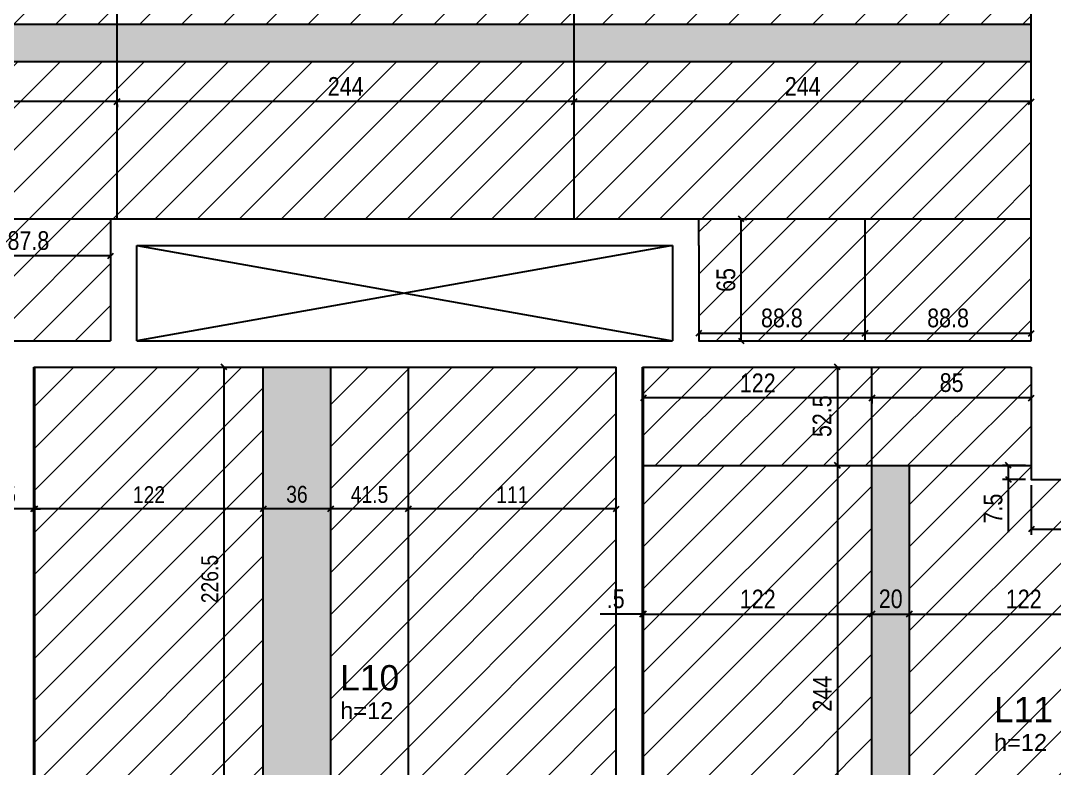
# Model space of a CAD drawing. Header units: millimetres. Extents: x 2519 to 6811, y 369 to 3117.
# Drawn here: x 4243 to 4795, y 1371 to 1770 of the extents above; entities that cross this region are included whole.
import ezdxf

# ---------------------------------------------------------------- set-up
doc = ezdxf.new("R2010")
doc.units = ezdxf.units.MM
for name, color, linetype in [('10', 252, 'Continuous'), ('9', 8, 'Continuous'), ('COTA', 241, 'Continuous'), ('L-D', 2, 'Continuous'), ('L-N', 4, 'Continuous'), ('Painéis', 200, 'Continuous')]:
    doc.layers.add(name, color=color, linetype=linetype)
doc.layers.add('Hachura', color=251, linetype='Continuous', lineweight=9)
doc.layers.add('REAPROVEITAMENTO', color=251, linetype='Continuous', lineweight=9)
doc.styles.add('COTA TECNICA', font='techl___.ttf', dxfattribs={"height": 10})
doc.styles.add('COTA TECNICA-50', font='techl___.ttf', dxfattribs={"height": 9})
doc.styles.add('TQS_ARIAL', font='arial.ttf')
doc.dimstyles.new('COTA PAINEL-50', dxfattribs={"dimtxt": 9, "dimasz": 3, "dimexe": 3, "dimexo": 3, "dimgap": 3, "dimtad": 1, "dimdec": 1, "dimzin": 12, "dimdsep": 46, "dimtxsty": 'COTA TECNICA-50', "dimblk1": 'OBLIQUE', "dimblk2": 'OBLIQUE', "dimsah": 1, "dimcen": 0.9, "dimclrd": 4, "dimclre": 4, "dimclrt": 240, "dimadec": 1, "dimazin": 3, "dimtfac": 1, "dimtdec": 1, "dimtmove": 0, "dimatfit": 3, "dimfxl": 1, "dimtolj": 1, "dimtzin": 12, "dimarcsym": 0})
doc.dimstyles.new('PAINEL', dxfattribs={"dimtxt": 10, "dimasz": 3, "dimexe": 3, "dimexo": 3, "dimgap": 3, "dimtad": 1, "dimdec": 1, "dimzin": 12, "dimdsep": 46, "dimtxsty": 'COTA TECNICA', "dimblk1": 'OBLIQUE', "dimblk2": 'OBLIQUE', "dimsah": 1, "dimcen": 0.9, "dimclrd": 4, "dimclre": 4, "dimclrt": 240, "dimadec": 1, "dimazin": 3, "dimtfac": 1, "dimtdec": 1, "dimtmove": 0, "dimatfit": 3, "dimfxl": 1, "dimtolj": 1, "dimtzin": 12, "dimarcsym": 0})

# ---------------------------------------------------------------- blocks, each defined once
blk = doc.blocks.new('_Oblique')
at = {"color": 0, "linetype": 'ByBlock', "lineweight": -2}
blk.add_line((-0.5, -0.5), (0.5, 0.5), dxfattribs=at)
blk = doc.blocks.new('*D9')
at = {"layer": 'COTA', "color": 4, "lineweight": -2, "transparency": 16777216}
blk.add_line((4351.27, 1358.97), (4351.27, 1585.48), dxfattribs=at)
at = {"layer": 'Defpoints', "color": 0, "transparency": 16777216}
for p in [(4351.27, 1585.48), (4351.27, 1585.48), (4351.27, 1358.97)]:
    blk.add_point(p, dxfattribs=at)
at = {"layer": 'COTA', "color": 4, "lineweight": -2, "transparency": 16777216, "xscale": 3, "yscale": 3, "zscale": 3}
for p, rotation in [((4351.27, 1585.48), 90), ((4351.27, 1358.97), 270)]:
    blk.add_blockref('_Oblique', p, dxfattribs=dict(at, rotation=rotation))
at = {"layer": 'COTA', "color": 240, "transparency": 16777216, "insert": (4343.67, 1472.23), "char_height": 9, "attachment_point": 5, "rotation": 90, "style": 'COTA TECNICA-50'}
blk.add_mtext('\\A1;226.5', dxfattribs=at)
blk = doc.blocks.new('*D10')
at = {"layer": 'COTA', "color": 4, "lineweight": -2, "transparency": 16777216}
blk.add_line((4560.66, 1509.76), (4449.66, 1509.76), dxfattribs=at)
at = {"layer": 'Defpoints', "color": 0, "transparency": 16777216}
for p in [(4449.66, 1509.76), (4449.66, 1509.76), (4560.66, 1509.76)]:
    blk.add_point(p, dxfattribs=at)
at = {"layer": 'COTA', "color": 4, "lineweight": -2, "transparency": 16777216, "xscale": 3, "yscale": 3, "zscale": 3, "rotation": 180}
blk.add_blockref('_Oblique', (4449.66, 1509.76), dxfattribs=at)
at = {"layer": 'COTA', "color": 4, "lineweight": -2, "transparency": 16777216, "xscale": 3, "yscale": 3, "zscale": 3}
blk.add_blockref('_Oblique', (4560.66, 1509.76), dxfattribs=at)
at = {"layer": 'COTA', "color": 240, "transparency": 16777216, "insert": (4505.16, 1517.31), "char_height": 9, "attachment_point": 5, "style": 'COTA TECNICA-50'}
blk.add_mtext('\\A1;111', dxfattribs=at)
blk = doc.blocks.new('*D11')
at = {"layer": 'COTA', "color": 4, "lineweight": -2, "transparency": 16777216}
blk.add_line((4449.66, 1509.76), (4408.16, 1509.76), dxfattribs=at)
at = {"layer": 'Defpoints', "color": 0, "transparency": 16777216}
for p in [(4408.16, 1509.76), (4408.16, 1509.76), (4449.66, 1509.76)]:
    blk.add_point(p, dxfattribs=at)
at = {"layer": 'COTA', "color": 4, "lineweight": -2, "transparency": 16777216, "xscale": 3, "yscale": 3, "zscale": 3, "rotation": 180}
blk.add_blockref('_Oblique', (4408.16, 1509.76), dxfattribs=at)
at = {"layer": 'COTA', "color": 4, "lineweight": -2, "transparency": 16777216, "xscale": 3, "yscale": 3, "zscale": 3}
blk.add_blockref('_Oblique', (4449.66, 1509.76), dxfattribs=at)
at = {"layer": 'COTA', "color": 240, "transparency": 16777216, "insert": (4428.91, 1517.36), "char_height": 9, "attachment_point": 5, "style": 'COTA TECNICA-50'}
blk.add_mtext('\\A1;41.5', dxfattribs=at)
blk = doc.blocks.new('*D12')
at = {"layer": 'COTA', "color": 4, "lineweight": -2, "transparency": 16777216}
blk.add_line((4408.16, 1509.76), (4372.16, 1509.76), dxfattribs=at)
at = {"layer": 'Defpoints', "color": 0, "transparency": 16777216}
for p in [(4372.16, 1509.76), (4372.16, 1509.76), (4408.16, 1509.76)]:
    blk.add_point(p, dxfattribs=at)
at = {"layer": 'COTA', "color": 4, "lineweight": -2, "transparency": 16777216, "xscale": 3, "yscale": 3, "zscale": 3, "rotation": 180}
blk.add_blockref('_Oblique', (4372.16, 1509.76), dxfattribs=at)
at = {"layer": 'COTA', "color": 4, "lineweight": -2, "transparency": 16777216, "xscale": 3, "yscale": 3, "zscale": 3}
blk.add_blockref('_Oblique', (4408.16, 1509.76), dxfattribs=at)
at = {"layer": 'COTA', "color": 240, "transparency": 16777216, "insert": (4390.16, 1517.46), "char_height": 9, "attachment_point": 5, "style": 'COTA TECNICA-50'}
blk.add_mtext('\\A1;36', dxfattribs=at)
blk = doc.blocks.new('*D13')
at = {"layer": 'COTA', "color": 4, "lineweight": -2, "transparency": 16777216}
blk.add_line((4372.16, 1509.76), (4250.16, 1509.76), dxfattribs=at)
at = {"layer": 'Defpoints', "color": 0, "transparency": 16777216}
for p in [(4250.16, 1509.76), (4250.16, 1509.76), (4372.16, 1509.76)]:
    blk.add_point(p, dxfattribs=at)
at = {"layer": 'COTA', "color": 4, "lineweight": -2, "transparency": 16777216, "xscale": 3, "yscale": 3, "zscale": 3, "rotation": 180}
blk.add_blockref('_Oblique', (4250.16, 1509.76), dxfattribs=at)
at = {"layer": 'COTA', "color": 4, "lineweight": -2, "transparency": 16777216, "xscale": 3, "yscale": 3, "zscale": 3}
blk.add_blockref('_Oblique', (4372.16, 1509.76), dxfattribs=at)
at = {"layer": 'COTA', "color": 240, "transparency": 16777216, "insert": (4311.16, 1517.31), "char_height": 9, "attachment_point": 5, "style": 'COTA TECNICA-50'}
blk.add_mtext('\\A1;122', dxfattribs=at)
blk = doc.blocks.new('*D14')
at = {"layer": 'COTA', "color": 4, "lineweight": -2, "transparency": 16777216}
for p, q in [((4249.66, 1509.76), (4228.07, 1509.76)), ((4250.16, 1509.76), (4249.66, 1509.76)), ((4250.16, 1509.76), (4253.16, 1509.76))]:
    blk.add_line(p, q, dxfattribs=at)
at = {"layer": 'Defpoints', "color": 0, "transparency": 16777216}
for p in [(4249.66, 1509.76), (4249.66, 1509.76), (4250.16, 1509.76)]:
    blk.add_point(p, dxfattribs=at)
at = {"layer": 'COTA', "color": 4, "lineweight": -2, "transparency": 16777216, "xscale": 3, "yscale": 3, "zscale": 3}
blk.add_blockref('_Oblique', (4249.66, 1509.76), dxfattribs=at)
at = {"layer": 'COTA', "color": 4, "lineweight": -2, "transparency": 16777216, "xscale": 3, "yscale": 3, "zscale": 3, "rotation": 180}
blk.add_blockref('_Oblique', (4250.16, 1509.76), dxfattribs=at)
at = {"layer": 'COTA', "color": 240, "transparency": 16777216, "insert": (4235.86, 1517.36), "char_height": 9, "attachment_point": 5, "style": 'COTA TECNICA-50'}
blk.add_mtext('\\A1;.5', dxfattribs=at)
blk = doc.blocks.new('*D131')
at = {"layer": 'COTA', "color": 4, "lineweight": -2, "transparency": 16777216}
for p, q in [((4678.66, 1585.48), (4678.66, 1532.98)), ((4681.41, 1585.48), (4681.66, 1585.48)), ((4681.41, 1532.98), (4681.66, 1532.98))]:
    blk.add_line(p, q, dxfattribs=at)
at = {"layer": 'Defpoints', "color": 0, "transparency": 16777216}
for p in [(4678.41, 1585.48), (4678.41, 1532.98), (4678.66, 1532.98)]:
    blk.add_point(p, dxfattribs=at)
at = {"layer": 'COTA', "color": 4, "lineweight": -2, "transparency": 16777216, "xscale": 3, "yscale": 3, "zscale": 3}
for p, rotation in [((4678.66, 1585.48), 90), ((4678.66, 1532.98), 270)]:
    blk.add_blockref('_Oblique', p, dxfattribs=dict(at, rotation=rotation))
at = {"layer": 'COTA', "color": 240, "transparency": 16777216, "insert": (4670.55, 1559.23), "char_height": 10, "attachment_point": 5, "rotation": 90, "style": 'COTA TECNICA'}
blk.add_mtext('\\A1;52.5', dxfattribs=at)
blk = doc.blocks.new('*D132')
at = {"layer": 'COTA', "color": 4, "lineweight": -2, "transparency": 16777216}
for p, q in [((4678.66, 1532.98), (4678.66, 1288.98)), ((4681.41, 1532.98), (4681.66, 1532.98))]:
    blk.add_line(p, q, dxfattribs=at)
at = {"layer": 'Defpoints', "color": 0, "transparency": 16777216}
for p in [(4678.41, 1532.98), (4678.66, 1288.98), (4678.66, 1288.98)]:
    blk.add_point(p, dxfattribs=at)
at = {"layer": 'COTA', "color": 4, "lineweight": -2, "transparency": 16777216, "xscale": 3, "yscale": 3, "zscale": 3}
for p, rotation in [((4678.66, 1532.98), 90), ((4678.66, 1288.98), 270)]:
    blk.add_blockref('_Oblique', p, dxfattribs=dict(at, rotation=rotation))
at = {"layer": 'COTA', "color": 240, "transparency": 16777216, "insert": (4670.59, 1410.98), "char_height": 10, "attachment_point": 5, "rotation": 90, "style": 'COTA TECNICA'}
blk.add_mtext('\\A1;244', dxfattribs=at)
blk = doc.blocks.new('*D137')
at = {"layer": 'COTA', "color": 4, "lineweight": -2, "transparency": 16777216}
for p, q in [((4779.16, 1532.98), (4766.91, 1532.98)), ((4769.91, 1532.98), (4769.91, 1525.48)), ((4779.16, 1525.48), (4766.91, 1525.48)), ((4769.91, 1525.48), (4769.91, 1497.33))]:
    blk.add_line(p, q, dxfattribs=at)
at = {"layer": 'Defpoints', "color": 0, "transparency": 16777216}
for p in [(4782.16, 1532.98), (4769.91, 1525.48), (4782.16, 1525.48)]:
    blk.add_point(p, dxfattribs=at)
at = {"layer": 'COTA', "color": 4, "lineweight": -2, "transparency": 16777216, "xscale": 3, "yscale": 3, "zscale": 3}
for p, rotation in [((4769.91, 1532.98), 90), ((4769.91, 1525.48), 270)]:
    blk.add_blockref('_Oblique', p, dxfattribs=dict(at, rotation=rotation))
at = {"layer": 'COTA', "color": 240, "transparency": 16777216, "insert": (4761.8, 1509.9), "char_height": 10, "attachment_point": 5, "rotation": 90, "style": 'COTA TECNICA'}
blk.add_mtext('\\A1;7.5', dxfattribs=at)
blk = doc.blocks.new('*D138')
at = {"layer": 'COTA', "color": 4, "lineweight": -2, "transparency": 16777216}
for p, q in [((4782.16, 1522.48), (4782.16, 1495.88)), ((4839.16, 1522.48), (4839.16, 1495.88)), ((4782.16, 1498.88), (4839.16, 1498.88))]:
    blk.add_line(p, q, dxfattribs=at)
at = {"layer": 'Defpoints', "color": 0, "transparency": 16777216}
for p in [(4782.16, 1525.48), (4839.16, 1525.48), (4839.16, 1498.88)]:
    blk.add_point(p, dxfattribs=at)
at = {"layer": 'COTA', "color": 4, "lineweight": -2, "transparency": 16777216, "xscale": 3, "yscale": 3, "zscale": 3, "rotation": 180}
blk.add_blockref('_Oblique', (4782.16, 1498.88), dxfattribs=at)
at = {"layer": 'COTA', "color": 4, "lineweight": -2, "transparency": 16777216, "xscale": 3, "yscale": 3, "zscale": 3}
blk.add_blockref('_Oblique', (4839.16, 1498.88), dxfattribs=at)
at = {"layer": 'COTA', "color": 240, "transparency": 16777216, "insert": (4810.66, 1506.99), "char_height": 10, "attachment_point": 5, "style": 'COTA TECNICA'}
blk.add_mtext('\\A1;57', dxfattribs=at)
blk = doc.blocks.new('*D75')
at = {"layer": 'COTA', "color": 4, "lineweight": -2, "transparency": 16777216}
for p, q in [((4782.16, 1568.98), (4697.16, 1568.98)), ((4697.16, 1568.85), (4697.16, 1565.98)), ((4782.16, 1568.85), (4782.16, 1565.98))]:
    blk.add_line(p, q, dxfattribs=at)
at = {"layer": 'Defpoints', "color": 0, "transparency": 16777216}
for p in [(4697.16, 1571.85), (4697.16, 1568.98), (4782.16, 1571.85)]:
    blk.add_point(p, dxfattribs=at)
at = {"layer": 'COTA', "color": 4, "lineweight": -2, "transparency": 16777216, "xscale": 3, "yscale": 3, "zscale": 3, "rotation": 180}
blk.add_blockref('_Oblique', (4697.16, 1568.98), dxfattribs=at)
at = {"layer": 'COTA', "color": 4, "lineweight": -2, "transparency": 16777216, "xscale": 3, "yscale": 3, "zscale": 3}
blk.add_blockref('_Oblique', (4782.16, 1568.98), dxfattribs=at)
at = {"layer": 'COTA', "color": 240, "transparency": 16777216, "insert": (4739.66, 1577.11), "char_height": 10, "attachment_point": 5, "style": 'COTA TECNICA'}
blk.add_mtext('\\A1;85', dxfattribs=at)
blk = doc.blocks.new('*D76')
at = {"layer": 'COTA', "color": 4, "lineweight": -2, "transparency": 16777216}
blk.add_line((4697.16, 1568.98), (4575.16, 1568.98), dxfattribs=at)
at = {"layer": 'Defpoints', "color": 0, "transparency": 16777216}
for p in [(4575.16, 1568.98), (4575.16, 1568.98), (4697.16, 1568.98)]:
    blk.add_point(p, dxfattribs=at)
at = {"layer": 'COTA', "color": 4, "lineweight": -2, "transparency": 16777216, "xscale": 3, "yscale": 3, "zscale": 3, "rotation": 180}
blk.add_blockref('_Oblique', (4575.16, 1568.98), dxfattribs=at)
at = {"layer": 'COTA', "color": 4, "lineweight": -2, "transparency": 16777216, "xscale": 3, "yscale": 3, "zscale": 3}
blk.add_blockref('_Oblique', (4697.16, 1568.98), dxfattribs=at)
at = {"layer": 'COTA', "color": 240, "transparency": 16777216, "insert": (4636.16, 1577.04), "char_height": 10, "attachment_point": 5, "style": 'COTA TECNICA'}
blk.add_mtext('\\A1;122', dxfattribs=at)
blk = doc.blocks.new('*D77')
at = {"layer": 'COTA', "color": 4, "lineweight": -2, "transparency": 16777216}
for p, q in [((4574.66, 1453.53), (4552, 1453.53)), ((4575.16, 1453.53), (4574.66, 1453.53)), ((4575.16, 1453.53), (4578.16, 1453.53))]:
    blk.add_line(p, q, dxfattribs=at)
at = {"layer": 'Defpoints', "color": 0, "transparency": 16777216}
for p in [(4574.66, 1453.53), (4574.66, 1453.53), (4575.16, 1453.53)]:
    blk.add_point(p, dxfattribs=at)
at = {"layer": 'COTA', "color": 4, "lineweight": -2, "transparency": 16777216, "xscale": 3, "yscale": 3, "zscale": 3}
blk.add_blockref('_Oblique', (4574.66, 1453.53), dxfattribs=at)
at = {"layer": 'COTA', "color": 4, "lineweight": -2, "transparency": 16777216, "xscale": 3, "yscale": 3, "zscale": 3, "rotation": 180}
blk.add_blockref('_Oblique', (4575.16, 1453.53), dxfattribs=at)
at = {"layer": 'COTA', "color": 240, "transparency": 16777216, "insert": (4560.33, 1461.64), "char_height": 10, "attachment_point": 5, "style": 'COTA TECNICA'}
blk.add_mtext('\\A1;.5', dxfattribs=at)
blk = doc.blocks.new('*D78')
at = {"layer": 'COTA', "color": 4, "lineweight": -2, "transparency": 16777216}
blk.add_line((4575.16, 1453.53), (4697.16, 1453.53), dxfattribs=at)
at = {"layer": 'Defpoints', "color": 0, "transparency": 16777216}
for p in [(4575.16, 1453.53), (4697.16, 1453.53), (4697.16, 1453.53)]:
    blk.add_point(p, dxfattribs=at)
at = {"layer": 'COTA', "color": 4, "lineweight": -2, "transparency": 16777216, "xscale": 3, "yscale": 3, "zscale": 3, "rotation": 180}
blk.add_blockref('_Oblique', (4575.16, 1453.53), dxfattribs=at)
at = {"layer": 'COTA', "color": 4, "lineweight": -2, "transparency": 16777216, "xscale": 3, "yscale": 3, "zscale": 3}
blk.add_blockref('_Oblique', (4697.16, 1453.53), dxfattribs=at)
at = {"layer": 'COTA', "color": 240, "transparency": 16777216, "insert": (4636.16, 1461.59), "char_height": 10, "attachment_point": 5, "style": 'COTA TECNICA'}
blk.add_mtext('\\A1;122', dxfattribs=at)
blk = doc.blocks.new('*D79')
at = {"layer": 'COTA', "color": 4, "lineweight": -2, "transparency": 16777216}
blk.add_line((4697.16, 1453.53), (4717.16, 1453.53), dxfattribs=at)
at = {"layer": 'Defpoints', "color": 0, "transparency": 16777216}
for p in [(4697.16, 1453.53), (4717.16, 1453.53), (4717.16, 1453.53)]:
    blk.add_point(p, dxfattribs=at)
at = {"layer": 'COTA', "color": 4, "lineweight": -2, "transparency": 16777216, "xscale": 3, "yscale": 3, "zscale": 3, "rotation": 180}
blk.add_blockref('_Oblique', (4697.16, 1453.53), dxfattribs=at)
at = {"layer": 'COTA', "color": 4, "lineweight": -2, "transparency": 16777216, "xscale": 3, "yscale": 3, "zscale": 3}
blk.add_blockref('_Oblique', (4717.16, 1453.53), dxfattribs=at)
at = {"layer": 'COTA', "color": 240, "transparency": 16777216, "insert": (4707.16, 1461.63), "char_height": 10, "attachment_point": 5, "style": 'COTA TECNICA'}
blk.add_mtext('\\A1;20', dxfattribs=at)
blk = doc.blocks.new('*D80')
at = {"layer": 'COTA', "color": 4, "lineweight": -2, "transparency": 16777216}
blk.add_line((4717.16, 1453.53), (4839.16, 1453.53), dxfattribs=at)
at = {"layer": 'Defpoints', "color": 0, "transparency": 16777216}
for p in [(4717.16, 1453.53), (4839.16, 1453.53), (4839.16, 1453.53)]:
    blk.add_point(p, dxfattribs=at)
at = {"layer": 'COTA', "color": 4, "lineweight": -2, "transparency": 16777216, "xscale": 3, "yscale": 3, "zscale": 3, "rotation": 180}
blk.add_blockref('_Oblique', (4717.16, 1453.53), dxfattribs=at)
at = {"layer": 'COTA', "color": 4, "lineweight": -2, "transparency": 16777216, "xscale": 3, "yscale": 3, "zscale": 3}
blk.add_blockref('_Oblique', (4839.16, 1453.53), dxfattribs=at)
at = {"layer": 'COTA', "color": 240, "transparency": 16777216, "insert": (4778.16, 1461.59), "char_height": 10, "attachment_point": 5, "style": 'COTA TECNICA'}
blk.add_mtext('\\A1;122', dxfattribs=at)
blk = doc.blocks.new('*D157')
at = {"layer": 'COTA', "color": 4, "lineweight": -2, "transparency": 16777216}
for p, q in [((4627.31, 1599.48), (4627.31, 1664.48)), ((4628.16, 1664.48), (4630.31, 1664.48)), ((4628.16, 1599.48), (4630.31, 1599.48))]:
    blk.add_line(p, q, dxfattribs=at)
at = {"layer": 'Defpoints', "color": 0, "transparency": 16777216}
for p in [(4625.16, 1664.48), (4627.31, 1664.48), (4625.16, 1599.48)]:
    blk.add_point(p, dxfattribs=at)
at = {"layer": 'COTA', "color": 4, "lineweight": -2, "transparency": 16777216, "xscale": 3, "yscale": 3, "zscale": 3}
for p, rotation in [((4627.31, 1664.48), 90), ((4627.31, 1599.48), 270)]:
    blk.add_blockref('_Oblique', p, dxfattribs=dict(at, rotation=rotation))
at = {"layer": 'COTA', "color": 240, "transparency": 16777216, "insert": (4619.2, 1631.98), "char_height": 10, "attachment_point": 5, "rotation": 90, "style": 'COTA TECNICA'}
blk.add_mtext('\\A1;65', dxfattribs=at)
blk = doc.blocks.new('*D158')
at = {"layer": 'COTA', "color": 4, "lineweight": -2, "transparency": 16777216}
blk.add_line((4604.66, 1603.54), (4693.41, 1603.54), dxfattribs=at)
at = {"layer": 'Defpoints', "color": 0, "transparency": 16777216}
for p in [(4604.66, 1603.54), (4693.41, 1603.54), (4693.41, 1603.54)]:
    blk.add_point(p, dxfattribs=at)
at = {"layer": 'COTA', "color": 4, "lineweight": -2, "transparency": 16777216, "xscale": 3, "yscale": 3, "zscale": 3, "rotation": 180}
blk.add_blockref('_Oblique', (4604.66, 1603.54), dxfattribs=at)
at = {"layer": 'COTA', "color": 4, "lineweight": -2, "transparency": 16777216, "xscale": 3, "yscale": 3, "zscale": 3}
blk.add_blockref('_Oblique', (4693.41, 1603.54), dxfattribs=at)
at = {"layer": 'COTA', "color": 240, "transparency": 16777216, "insert": (4649.04, 1611.64), "char_height": 10, "attachment_point": 5, "style": 'COTA TECNICA'}
blk.add_mtext('\\A1;88.8', dxfattribs=at)
blk = doc.blocks.new('*D90')
at = {"layer": 'COTA', "color": 4, "lineweight": -2, "transparency": 16777216}
blk.add_line((4693.41, 1603.54), (4782.16, 1603.54), dxfattribs=at)
at = {"layer": 'Defpoints', "color": 0, "transparency": 16777216}
for p in [(4693.41, 1603.54), (4782.16, 1603.54), (4782.16, 1603.54)]:
    blk.add_point(p, dxfattribs=at)
at = {"layer": 'COTA', "color": 4, "lineweight": -2, "transparency": 16777216, "xscale": 3, "yscale": 3, "zscale": 3, "rotation": 180}
blk.add_blockref('_Oblique', (4693.41, 1603.54), dxfattribs=at)
at = {"layer": 'COTA', "color": 4, "lineweight": -2, "transparency": 16777216, "xscale": 3, "yscale": 3, "zscale": 3}
blk.add_blockref('_Oblique', (4782.16, 1603.54), dxfattribs=at)
at = {"layer": 'COTA', "color": 240, "transparency": 16777216, "insert": (4737.79, 1611.64), "char_height": 10, "attachment_point": 5, "style": 'COTA TECNICA'}
blk.add_mtext('\\A1;88.8', dxfattribs=at)
blk = doc.blocks.new('*D102')
at = {"layer": 'COTA', "color": 4, "lineweight": -2, "transparency": 16777216}
blk.add_line((4782.16, 1727.27), (4538.16, 1727.27), dxfattribs=at)
at = {"layer": 'Defpoints', "color": 0, "transparency": 16777216}
for p in [(4538.16, 1727.27), (4538.16, 1727.27), (4782.16, 1727.27)]:
    blk.add_point(p, dxfattribs=at)
at = {"layer": 'COTA', "color": 4, "lineweight": -2, "transparency": 16777216, "xscale": 3, "yscale": 3, "zscale": 3, "rotation": 180}
blk.add_blockref('_Oblique', (4538.16, 1727.27), dxfattribs=at)
at = {"layer": 'COTA', "color": 4, "lineweight": -2, "transparency": 16777216, "xscale": 3, "yscale": 3, "zscale": 3}
blk.add_blockref('_Oblique', (4782.16, 1727.27), dxfattribs=at)
at = {"layer": 'COTA', "color": 240, "transparency": 16777216, "insert": (4660.16, 1735.35), "char_height": 10, "attachment_point": 5, "style": 'COTA TECNICA'}
blk.add_mtext('\\A1;244', dxfattribs=at)
blk = doc.blocks.new('*D103')
at = {"layer": 'COTA', "color": 4, "lineweight": -2, "transparency": 16777216}
for p, q in [((4538.16, 1727.27), (4294.16, 1727.27)), ((4294.16, 1725.77), (4294.16, 1724.27))]:
    blk.add_line(p, q, dxfattribs=at)
at = {"layer": 'Defpoints', "color": 0, "transparency": 16777216}
for p in [(4294.16, 1728.77), (4294.16, 1727.27), (4538.16, 1727.27)]:
    blk.add_point(p, dxfattribs=at)
at = {"layer": 'COTA', "color": 4, "lineweight": -2, "transparency": 16777216, "xscale": 3, "yscale": 3, "zscale": 3, "rotation": 180}
blk.add_blockref('_Oblique', (4294.16, 1727.27), dxfattribs=at)
at = {"layer": 'COTA', "color": 4, "lineweight": -2, "transparency": 16777216, "xscale": 3, "yscale": 3, "zscale": 3}
blk.add_blockref('_Oblique', (4538.16, 1727.27), dxfattribs=at)
at = {"layer": 'COTA', "color": 240, "transparency": 16777216, "insert": (4416.16, 1735.35), "char_height": 10, "attachment_point": 5, "style": 'COTA TECNICA'}
blk.add_mtext('\\A1;244', dxfattribs=at)
blk = doc.blocks.new('*D104')
at = {"layer": 'COTA', "color": 4, "lineweight": -2, "transparency": 16777216}
blk.add_line((4294.16, 1727.27), (4115.16, 1727.27), dxfattribs=at)
at = {"layer": 'Defpoints', "color": 0, "transparency": 16777216}
for p in [(4115.16, 1727.27), (4115.16, 1727.27), (4294.16, 1727.27)]:
    blk.add_point(p, dxfattribs=at)
at = {"layer": 'COTA', "color": 4, "lineweight": -2, "transparency": 16777216, "xscale": 3, "yscale": 3, "zscale": 3, "rotation": 180}
blk.add_blockref('_Oblique', (4115.16, 1727.27), dxfattribs=at)
at = {"layer": 'COTA', "color": 4, "lineweight": -2, "transparency": 16777216, "xscale": 3, "yscale": 3, "zscale": 3}
blk.add_blockref('_Oblique', (4294.16, 1727.27), dxfattribs=at)
at = {"layer": 'COTA', "color": 240, "transparency": 16777216, "insert": (4204.66, 1735.38), "char_height": 10, "attachment_point": 5, "style": 'COTA TECNICA'}
blk.add_mtext('\\A1;179', dxfattribs=at)
blk = doc.blocks.new('*D175')
at = {"layer": 'COTA', "color": 4, "lineweight": -2, "transparency": 16777216}
blk.add_line((4290.66, 1644.89), (4202.91, 1644.89), dxfattribs=at)
at = {"layer": 'Defpoints', "color": 0, "transparency": 16777216}
for p in [(4202.91, 1644.89), (4202.91, 1644.89), (4290.66, 1644.89)]:
    blk.add_point(p, dxfattribs=at)
at = {"layer": 'COTA', "color": 4, "lineweight": -2, "transparency": 16777216, "xscale": 3, "yscale": 3, "zscale": 3, "rotation": 180}
blk.add_blockref('_Oblique', (4202.91, 1644.89), dxfattribs=at)
at = {"layer": 'COTA', "color": 4, "lineweight": -2, "transparency": 16777216, "xscale": 3, "yscale": 3, "zscale": 3}
blk.add_blockref('_Oblique', (4290.66, 1644.89), dxfattribs=at)
at = {"layer": 'COTA', "color": 240, "transparency": 16777216, "insert": (4246.79, 1652.98), "char_height": 10, "attachment_point": 5, "style": 'COTA TECNICA'}
blk.add_mtext('\\A1;87.8', dxfattribs=at)

msp = doc.modelspace()

# ---------------------------------------------------------------- hatches: boundary and pattern name
at = {"layer": 'Hachura', "linetype": 'ByBlock'}
h = msp.add_hatch(color=256, dxfattribs=at)
h.dxf.hatch_style = 1
h.paths.add_polyline_path([(4782.16, 1748.48), (4782.16, 1768.48), (4115.16, 1768.48), (4115.16, 1748.48)])
h = msp.add_hatch(color=256, dxfattribs=at)
h.dxf.hatch_style = 1
h.paths.add_polyline_path([(4408.16, 1585.48), (4372.16, 1585.48), (4372.16, 1114.98), (4408.16, 1114.98)])
h = msp.add_hatch(color=256, dxfattribs=at)
h.dxf.hatch_style = 1
h.paths.add_polyline_path([(4717.16, 1532.98), (4697.16, 1532.98), (4697.16, 1044.98), (4717.16, 1044.98)])
at = {"layer": 'REAPROVEITAMENTO', "linetype": 'ByBlock'}
h = msp.add_hatch(dxfattribs=at)
h.set_pattern_fill('ANSI31', color=256, scale=5, style=2)
h.set_pattern_definition([(45, (-1457.758, -1121.707), (-11.22532, 11.22532), [])])
h.paths.add_polyline_path([(4115.16, 1768.48), (4782.16, 1768.48), (4782.16, 1890.48), (4115.16, 1890.48)])
h.paths.add_polyline_path([(4782.16, 1748.48), (4115.16, 1748.48), (4115.16, 1414.48), (4235.66, 1414.48), (4235.66, 1599.48), (4290.66, 1599.48), (4290.66, 1664.48), (4782.16, 1664.48)])
h = msp.add_hatch(dxfattribs=at)
h.set_pattern_fill('ANSI31', color=256, scale=5, style=2)
h.set_pattern_definition([(45, (-929.758, -1227.744), (-11.22532, 11.22532), [])])
h.paths.add_polyline_path([(4782.13, 1599.48), (4782.16, 1664.48), (4604.6, 1664.48), (4604.69, 1599.48)])
h = msp.add_hatch(dxfattribs=at)
h.set_pattern_fill('ANSI31', color=256, scale=5, style=2)
h.set_pattern_definition([(45, (-1358.258, -1551.744), (-11.22532, 11.22532), [])])
h.paths.add_polyline_path([(4449.66, 1585.48), (4449.66, 1585.48), (4408.16, 1585.48), (4408.16, 1114.98), (4372.16, 1114.98), (4372.16, 1585.48), (4250.16, 1585.48), (4250.16, 1114.48), (4560.66, 1114.48), (4560.66, 1585.48)])
h = msp.add_hatch(dxfattribs=at)
h.set_pattern_fill('ANSI31', color=256, scale=5, style=2)
h.set_pattern_definition([(45, (-929.758, -1306.744), (-11.22532, 11.22532), [])])
h.paths.add_polyline_path([(4782.16, 1532.48), (4782.16, 1585.48), (4575.1, 1585.48), (4575.22, 1532.48)])
h = msp.add_hatch(dxfattribs=at)
h.set_pattern_fill('ANSI31', color=256, scale=5, style=2)
h.set_pattern_definition([(45, (-1069.758, -1663.194), (-11.22532, 11.22532), [])])
h.paths.add_polyline_path([(4575.16, 1532.98), (4575.16, 1044.98), (4697.16, 1044.98), (4697.16, 1532.98)])
h = msp.add_hatch(dxfattribs=at)
h.set_pattern_fill('ANSI31', color=256, scale=5, style=2)
h.set_pattern_definition([(45, (-927.758, -1663.194), (-11.22532, 11.22532), [])])
h.paths.add_polyline_path([(4782.16, 1525.48), (4782.16, 1532.98), (4717.16, 1532.98), (4717.16, 1044.98), (4839.16, 1044.98), (4839.16, 1525.48)])

# ---------------------------------------------------------------- linework, layer by layer
at = {"layer": '10', "color": 252, "linetype": 'Continuous'}
for p, q in [((4304.66, 1650.48), (4590.66, 1599.48)), ((4590.66, 1650.48), (4304.66, 1599.48))]:
    msp.add_line(p, q, dxfattribs=at)
at = {"layer": '9', "color": 8, "linetype": 'Continuous'}
for p, q in [((4782.16, 1599.48), (4782.16, 1890.48)), ((4604.66, 1664.48), (4290.66, 1664.48)), ((4290.66, 1664.48), (4290.66, 1650.48)), ((4604.66, 1650.48), (4604.66, 1664.48)), ((4290.66, 1650.48), (4290.66, 1599.48)), ((4304.66, 1650.48), (4590.66, 1650.48)), ((4304.66, 1599.48), (4304.66, 1650.48)), ((4590.66, 1650.48), (4590.66, 1599.48)), ((4235.66, 1599.48), (4290.66, 1599.48)), ((4304.66, 1599.48), (4590.66, 1599.48)), ((4645.66, 1599.48), (4782.16, 1599.48)), ((4249.66, 1225.48), (4249.66, 1585.48)), ((4249.66, 1585.48), (4560.66, 1585.48)), ((4574.66, 1585.48), (4782.16, 1585.48)), ((4574.66, 1044.48), (4574.66, 1585.48))]:
    msp.add_line(p, q, dxfattribs=at)
for points in [[(4604.66, 1650.48), (4604.66, 1599.48), (4645.66, 1599.48)], [(4249.66, 1114.48), (4560.66, 1114.48), (4560.66, 1585.48)], [(4782.16, 1585.48), (4782.16, 1525.48), (4796.16, 1525.48)], [(4782.16, 1539.48), (4782.16, 1525.48), (4942.16, 1525.48)]]:
    msp.add_lwpolyline(points, dxfattribs=at)
at = {"layer": 'Painéis'}
for p, q in [((4294.16, 1664.48), (4294.16, 1890.48)), ((4538.16, 1664.48), (4538.16, 1890.48)), ((4782.16, 1768.48), (4115.16, 1768.48)), ((4782.16, 1748.48), (4115.16, 1748.48)), ((4290.66, 1664.48), (4115.16, 1664.48)), ((4782.16, 1664.48), (4604.66, 1664.48)), ((4693.41, 1664.48), (4693.41, 1599.48)), ((4250.16, 1114.48), (4250.16, 1585.48)), ((4372.16, 1114.98), (4372.16, 1585.48)), ((4408.16, 1114.98), (4408.16, 1585.48)), ((4449.66, 1114.98), (4449.66, 1585.48)), ((4575.16, 1044.98), (4575.16, 1585.48)), ((4697.16, 1044.98), (4697.16, 1585.48)), ((4575.16, 1532.98), (4782.16, 1532.98)), ((4717.16, 1044.98), (4717.16, 1532.98))]:
    msp.add_line(p, q, dxfattribs=at)

# ---------------------------------------------------------------- texts
at = {"layer": 'L-D', "linetype": 'Continuous', "style": 'TQS_ARIAL'}
for p in [(4413.26, 1397.48), (4762.3, 1380.49)]:
    msp.add_text('h=12', height=9, dxfattribs=at).set_placement(p)
at = {"layer": 'L-N', "linetype": 'Continuous', "style": 'TQS_ARIAL'}
for s, p in [('L10', (4413.26, 1412.78)), ('L11', (4762.3, 1395.79))]:
    msp.add_text(s, height=13.5, dxfattribs=at).set_placement(p)

# ---------------------------------------------------------------- dimensions: what is measured, and where the dimension line sits
at = {"layer": 'COTA'}
for base, p1, p2, dimstyle, picture, middle in [((4115.16, 1727.27), (4294.16, 1727.27), (4115.16, 1727.27), 'PAINEL', '*D104', (4204.66, 1735.38)), ((4294.16, 1727.27), (4538.16, 1727.27), (4294.16, 1728.77), 'PAINEL', '*D103', (4416.16, 1735.35)), ((4538.16, 1727.27), (4782.16, 1727.27), (4538.16, 1727.27), 'PAINEL', '*D102', (4660.16, 1735.35)), ((4202.91049013, 1644.886702), (4290.66049013, 1644.886702), (4202.91049013, 1644.886702), 'PAINEL', '*D175', (4246.78549013, 1652.98173124)), ((4693.4115, 1603.5402), (4604.6604, 1603.5402), (4693.4115, 1603.5402), 'PAINEL', '*D158', (4649.036, 1611.6353)), ((4782.1626, 1603.5402), (4693.4115, 1603.5402), (4782.1626, 1603.5402), 'PAINEL', '*D90', (4737.7871, 1611.6353)), ((4575.16, 1568.98), (4697.16, 1568.98), (4575.16, 1568.98), 'PAINEL', '*D76', (4636.16, 1577.04)), ((4697.16, 1568.98), (4782.16, 1571.85), (4697.16, 1571.85), 'PAINEL', '*D75', (4739.66, 1577.11)), ((4249.66, 1509.76), (4250.16, 1509.76), (4249.66, 1509.76), 'COTA PAINEL-50', '*D14', (4235.86, 1517.36)), ((4250.16, 1509.76), (4372.16, 1509.76), (4250.16, 1509.76), 'COTA PAINEL-50', '*D13', (4311.16, 1517.31)), ((4372.16, 1509.76), (4408.16, 1509.76), (4372.16, 1509.76), 'COTA PAINEL-50', '*D12', (4390.16, 1517.46)), ((4408.16, 1509.76), (4449.66, 1509.76), (4408.16, 1509.76), 'COTA PAINEL-50', '*D11', (4428.91, 1517.36)), ((4449.66, 1509.76), (4560.66, 1509.76), (4449.66, 1509.76), 'COTA PAINEL-50', '*D10', (4505.16, 1517.31)), ((4839.16, 1498.88), (4782.16, 1525.48), (4839.16, 1525.48), 'PAINEL', '*D138', (4810.66, 1506.99)), ((4574.66, 1453.53), (4575.16, 1453.53), (4574.66, 1453.53), 'PAINEL', '*D77', (4560.33, 1461.64)), ((4697.16, 1453.53), (4575.16, 1453.53), (4697.16, 1453.53), 'PAINEL', '*D78', (4636.16, 1461.59))]:
    dim = msp.add_linear_dim(base=base, p1=p1, p2=p2, dimstyle=dimstyle, dxfattribs=at)
    dim.commit()
    dim.dimension.update_dxf_attribs({"geometry": picture, "text_midpoint": middle})
for base, p1, p2, dimstyle, picture, middle in [((4627.31, 1664.48), (4625.16, 1599.48), (4625.16, 1664.48), 'PAINEL', '*D157', (4619.2, 1631.98)), ((4351.27, 1585.48), (4351.27, 1358.97), (4351.27, 1585.48), 'COTA PAINEL-50', '*D9', (4343.67, 1472.23)), ((4678.66, 1532.98), (4678.41, 1585.48), (4678.41, 1532.98), 'PAINEL', '*D131', (4670.55, 1559.23)), ((4769.91, 1525.48), (4782.16, 1532.98), (4782.16, 1525.48), 'PAINEL', '*D137', (4761.8, 1509.9))]:
    dim = msp.add_linear_dim(base=base, p1=p1, p2=p2, angle=90, dimstyle=dimstyle, dxfattribs=at)
    dim.commit()
    dim.dimension.update_dxf_attribs({"geometry": picture, "text_midpoint": middle})
dim = msp.add_linear_dim(base=(4678.66, 1288.98), p1=(4678.41, 1532.98), p2=(4678.66, 1288.98), angle=90, dimstyle='PAINEL', override={"dimtmove": 1}, dxfattribs=at)
dim.commit()
dim.dimension.update_dxf_attribs({"geometry": '*D132', "text_midpoint": (4670.59, 1410.98)})
dim = msp.add_linear_dim(base=(4717.16, 1453.53), p1=(4697.16, 1453.53), p2=(4717.16, 1453.53), dimstyle='PAINEL', override={"dimtmove": 1}, dxfattribs=at)
dim.commit()
dim.dimension.update_dxf_attribs({"geometry": '*D79', "text_midpoint": (4707.16, 1453.53), "dimtype": 160})
dim = msp.add_linear_dim(base=(4839.16, 1453.53), p1=(4717.16, 1453.53), p2=(4839.16, 1453.53), dimstyle='PAINEL', override={"dimtmove": 1}, dxfattribs=at)
dim.commit()
dim.dimension.update_dxf_attribs({"geometry": '*D80', "text_midpoint": (4778.16, 1461.59)})

doc.saveas('drawing.dxf')
